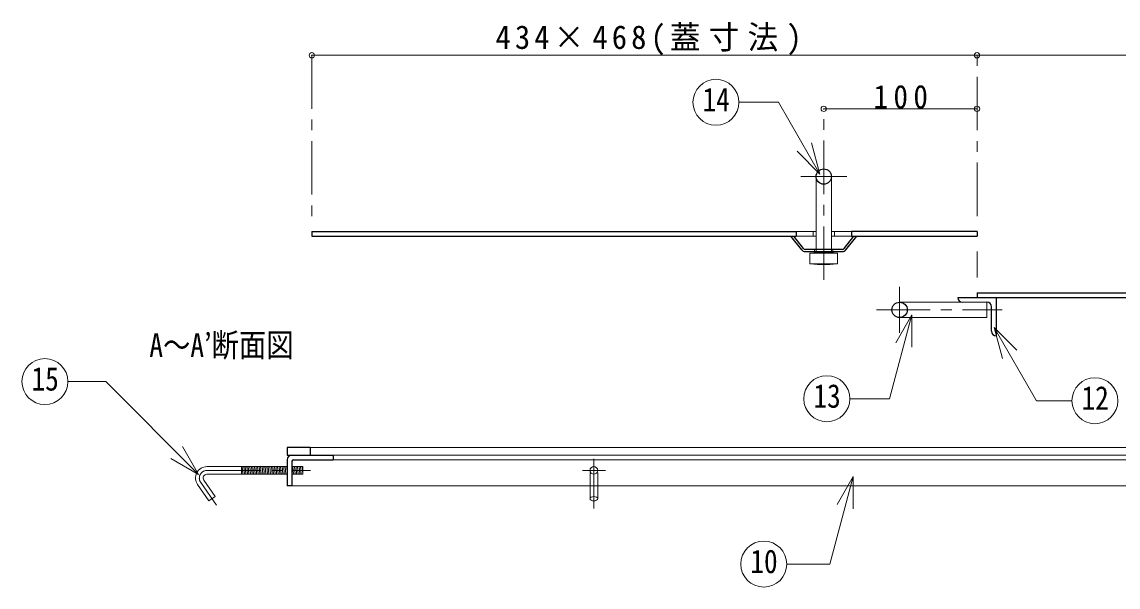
# Model space of a CAD drawing. Units: millimetres at full size, sheet at 1:7; details may follow other scales. Extents: x -1452 to 1383, y -997 to 970.
# Drawn here: x -768 to -53, y -188 to 181 of the extents above; entities that cross this region are included whole.
import ezdxf
from ezdxf.enums import TextEntityAlignment as Align

# ---------------------------------------------------------------- set-up
doc = ezdxf.new("R2010")
doc.units = ezdxf.units.MM
doc.header["$LTSCALE"] = 7
doc.header["$PDMODE"] = 32
doc.header["$PDSIZE"] = 3.5
doc.linetypes.add('CHAIN1', pattern=[8, 5, -1, 1, -1])
doc.linetypes.add('DASHED1', pattern=[1.8, 1.2, -0.6])
doc.layers.add('0-A', color=4, linetype='Continuous', lineweight=9)
doc.styles.add('ＭＳ ゴシック', font='')
doc.styles.get('ＭＳ ゴシック').set_extended_font_data('MS Gothic')

msp = doc.modelspace()

# ---------------------------------------------------------------- linework, layer by layer
at = {"layer": '0-A'}
for p, q in [((-578.857, 159.513), (-144.857, 159.513)), ((-144.857, 159.513), (289.143, 159.513)), ((-244.857, 124.513), (-144.857, 124.513)), ((-249.857, 44.513), (-251.857, 44.513)), ((-237.857, 44.513), (-239.857, 44.513)), ((-251.857, 41.313), (-249.857, 41.313)), ((-239.857, 41.313), (-237.857, 41.313)), ((290.143, -96.487), (-579.857, -96.487)), ((-624.756, -108.987), (-624.756, -113.987)), ((-623.886, -113.987), (-624.294, -108.987)), ((-622.883, -113.987), (-623.291, -108.987)), ((-621.879, -113.987), (-622.288, -108.987)), ((-620.876, -113.987), (-621.284, -108.987)), ((-619.873, -113.987), (-620.281, -108.987)), ((-618.869, -113.987), (-619.278, -108.987)), ((-617.866, -113.987), (-618.274, -108.987)), ((-616.863, -113.987), (-617.271, -108.987)), ((-615.859, -113.987), (-616.268, -108.987)), ((-614.856, -113.987), (-615.264, -108.987)), ((-613.853, -113.987), (-614.261, -108.987)), ((-612.849, -113.987), (-613.258, -108.987)), ((-611.846, -113.987), (-612.254, -108.987)), ((-610.843, -113.987), (-611.251, -108.987)), ((-609.839, -113.987), (-610.248, -108.987)), ((-608.836, -113.987), (-609.244, -108.987)), ((-607.833, -113.987), (-608.241, -108.987)), ((-606.829, -113.987), (-607.238, -108.987)), ((-605.826, -113.987), (-606.234, -108.987)), ((-604.823, -113.987), (-605.231, -108.987)), ((-603.819, -113.987), (-604.228, -108.987)), ((-602.816, -113.987), (-603.224, -108.987)), ((-601.813, -113.987), (-602.221, -108.987)), ((-600.809, -113.987), (-601.218, -108.987)), ((-599.806, -113.987), (-600.214, -108.987)), ((-598.803, -113.987), (-599.211, -108.987)), ((-597.799, -113.987), (-598.208, -108.987)), ((-596.796, -113.987), (-597.204, -108.987)), ((-595.793, -113.987), (-596.201, -108.987)), ((-594.857, -113.154), (-595.198, -108.987)), ((-591.779, -113.987), (-591.857, -113.032)), ((-590.776, -113.987), (-591.184, -108.987)), ((-589.773, -113.987), (-590.181, -108.987)), ((-588.769, -113.987), (-589.178, -108.987)), ((-587.766, -113.987), (-588.174, -108.987)), ((-586.763, -113.987), (-587.171, -108.987)), ((-585.759, -113.987), (-586.168, -108.987)), ((-584.756, -113.987), (-585.164, -108.987)), ((135.143, -121.487), (-591.857, -121.487)), ((-397.357, -121.487), (-397.357, -129.985)), ((-392.357, -121.487), (-392.357, -129.985))]:
    msp.add_line(p, q, dxfattribs=at)
at = {"layer": '0-A', "linetype": 'CHAIN1'}
for p, q in [((-578.857, 159.513), (-578.857, 54.513)), ((-144.857, 54.513), (-144.857, 159.513)), ((-244.857, 12.813), (-244.857, 124.513)), ((-259.857, 80.313), (-229.857, 80.313)), ((-144.857, 31.313), (-144.857, 14.513)), ((-195.357, -21.687), (-195.357, 8.313)), ((-210.357, -6.687), (-128.357, -6.687)), ((-394.857, -103.987), (-394.857, -136.418)), ((-647.252, -111.487), (-579.756, -111.487)), ((-387.357, -111.487), (-402.357, -111.487)), ((-651.348, -119.355), (-641.037, -134.08))]:
    msp.add_line(p, q, dxfattribs=at)
at = {"layer": '0-A', "color": 7, "lineweight": 18}
for p, q in [((-300.197, 128.791), (-274.371, 128.791)), ((-247.338, 81.967), (-274.371, 128.791)), ((-247.338, 81.967), (-252.773, 102.252)), ((-247.338, 81.967), (-262.187, 96.816)), ((-249.857, 80.313), (-249.857, 32.813)), ((-239.857, 80.313), (-239.857, 32.813)), ((-251.857, 44.513), (-262.857, 44.513)), ((-251.857, 44.513), (-251.857, 41.313)), ((-262.857, 41.313), (-251.857, 41.313)), ((-253.857, 30.313), (-235.857, 30.313)), ((-253.857, 23.313), (-253.857, 30.313)), ((-249.857, 31.313), (-249.857, 30.713)), ((-248.857, 30.813), (-240.857, 30.813)), ((-240.857, 30.813), (-244.857, 30.313)), ((-244.857, 30.313), (-244.857, 23.313)), ((-235.857, 30.313), (-240.857, 30.813)), ((-239.857, 31.313), (-239.857, 30.713)), ((-235.857, 23.313), (-235.857, 30.313)), ((-253.857, 23.313), (-235.857, 23.313)), ((-253.857, 23.313), (-248.857, 22.813)), ((-248.857, 22.813), (-244.857, 23.313)), ((-244.857, 23.313), (-240.857, 22.813)), ((-195.357, -1.687), (-138.357, -1.687)), ((-187.397, -9.985), (-202.055, -64.688)), ((-187.397, -9.985), (-197.897, -28.172)), ((-187.397, -9.985), (-187.397, -30.985)), ((-133.671, -18.219), (-118.822, -33.068)), ((-133.671, -18.219), (-128.236, -38.503)), ((-737.997, -53.514), (-713.336, -53.514)), ((-652.723, -114.126), (-713.336, -53.514)), ((-227.835, -64.688), (-202.055, -64.688)), ((-652.723, -114.126), (-663.223, -95.939)), ((-652.723, -114.126), (-670.91, -103.626)), ((-564.857, -101.487), (275.143, -101.487)), ((-564.857, -104.487), (275.143, -104.487)), ((-647.252, -108.987), (-594.857, -108.987)), ((-647.252, -113.987), (-594.857, -113.987)), ((-591.857, -108.987), (-584.756, -108.987)), ((-591.857, -113.987), (-584.756, -113.987)), ((-584.756, -108.987), (-584.756, -113.987)), ((-653.396, -120.789), (-645.953, -131.418)), ((-225.629, -115.519), (-240.938, -172.655)), ((-225.629, -115.519), (-236.129, -133.706)), ((-225.629, -115.519), (-225.629, -136.519)), ((-268.995, -172.655), (-240.938, -172.655))]:
    msp.add_line(p, q, dxfattribs=at)
at = {"layer": '0-A', "color": 5, "lineweight": 25}
for p, q in [((-578.857, 44.513), (-578.857, 41.313)), ((-578.857, 44.513), (-262.857, 44.513)), ((-262.857, 44.513), (-262.857, 41.313)), ((-144.857, 44.513), (-226.857, 44.513)), ((-226.857, 44.513), (-226.857, 41.313)), ((-144.857, 44.513), (-144.857, 41.313)), ((-578.857, 41.313), (-262.857, 41.313)), ((-259.258, 32.439), (-266.357, 41.313)), ((-258.087, 33.376), (-264.436, 41.313)), ((-231.628, 33.376), (-225.278, 41.313)), ((-230.457, 32.439), (-223.357, 41.313)), ((-226.857, 41.313), (-144.857, 41.313)), ((-232.799, 32.813), (-256.916, 32.813)), ((-256.916, 31.313), (-232.799, 31.313)), ((-157.357, 1.313), (289.143, 1.313)), ((-144.857, 4.513), (289.143, 4.513)), ((-144.857, 4.513), (-144.857, 1.313)), ((-132.357, 1.313), (-132.357, -23.687)), ((-135.357, -20.687), (-135.357, -4.687)), ((-594.857, -96.487), (-594.857, -101.487)), ((-579.857, -96.487), (-594.857, -96.487)), ((-579.857, -96.487), (-579.857, -101.487)), ((-594.857, -101.487), (-564.857, -101.487)), ((-594.857, -104.487), (-594.857, -121.487)), ((-591.857, -105.487), (-591.857, -121.487)), ((-590.857, -104.487), (-564.857, -104.487)), ((-564.857, -101.487), (-564.857, -104.487)), ((-591.857, -121.487), (-594.857, -121.487))]:
    msp.add_line(p, q, dxfattribs=at)
at = {"layer": '0-A', "linetype": 'DASHED1'}
for p, q in [((-250.857, 32.813), (-250.857, 31.313)), ((-249.857, 32.813), (-249.857, 31.313)), ((-239.857, 32.813), (-239.857, 31.313)), ((-238.857, 32.813), (-238.857, 31.313)), ((-397.357, -121.487), (-397.357, -111.487)), ((-392.357, -121.487), (-392.357, -111.487))]:
    msp.add_line(p, q, dxfattribs=at)
at = {"layer": '0-A', "color": 7, "lineweight": 18}
for points in [[(-226.857, 44.513), (-237.857, 44.513), (-237.857, 41.313), (-226.857, 41.313)], [(-244.857, 30.313), (-248.857, 30.813), (-253.857, 30.313)], [(-248.857, 22.813), (-240.857, 22.813), (-235.857, 23.313)], [(-195.357, -11.687), (-138.357, -11.687), (-138.357, -1.687)], [(-133.671, -18.219), (-106.086, -65.998), (-82.926, -65.998)], [(-649.3, -117.921), (-641.857, -128.551), (-645.953, -131.418)]]:
    msp.add_lwpolyline(points, dxfattribs=at)
for centre in [(-315.197, 128.791), (-752.997, -53.514), (-242.835, -64.688), (-67.926, -65.998), (-283.995, -172.655)]:
    msp.add_circle(centre, 15, dxfattribs=at)
at = {"layer": '0-A', "color": 5, "lineweight": 25}
for centre in [(-244.857, 80.313), (-195.357, -6.687)]:
    msp.add_circle(centre, 5, dxfattribs=at)
at = {"layer": '0-A'}
msp.add_circle((-394.857, -111.487), 2.5, dxfattribs=at)
at = {"layer": '0-A', "color": 5, "lineweight": 25}
for centre, radius, start, end in [((-256.916, 34.313), 3, 218.65981, 270), ((-256.916, 34.313), 1.5, 218.65981, 270), ((-232.799, 34.313), 1.5, 270, 321.34019), ((-232.799, 34.313), 3, 270, 321.34019), ((-154.357, 1.313), 3, 180, 270), ((-138.357, -4.687), 3, 0, 90), ((-132.357, -20.687), 3, 180, 270), ((-591.857, -104.487), 3, 90, 180), ((-590.857, -105.487), 1, 90, 180)]:
    msp.add_arc(centre, radius, start, end, dxfattribs=at)
at = {"layer": '0-A', "color": 7, "lineweight": 18}
for radius in [7.5, 2.5]:
    msp.add_arc((-647.252, -116.487), radius, 90, 215, dxfattribs=at)
at = {"layer": '0-A', "linetype": 'CHAIN1'}
msp.add_arc((-647.252, -116.487), 5, 90, 215, dxfattribs=at)
at = {"layer": '0-A'}
msp.add_ellipse((-394.857, -129.974), major_axis=(2.5, 0), ratio=0.57, dxfattribs=at)
for p in [(-578.857, 159.513), (-144.857, 159.513), (-244.857, 124.513), (-144.857, 124.513)]:
    msp.add_point(p, dxfattribs=at)

# ---------------------------------------------------------------- texts
at = {"layer": '0-A', "color": 7, "style": 'ＭＳ ゴシック', "width": 0.85}
for s, p in [('14', (-323.947, 118.291)), ('A～A’断面図', (-684.857, -41.987)), ('15', (-761.747, -64.014)), ('13', (-251.585, -75.188)), ('12', (-76.676, -76.498)), ('10', (-292.745, -183.155))]:
    msp.add_text(s, height=15.4, dxfattribs=at).set_placement(p, align=Align.BOTTOM_LEFT)
at = {"layer": '0-A', "color": 7, "char_height": 15.4, "attachment_point": 7, "style": 'ＭＳ ゴシック'}
for s, insert in [('\\T1.27;\\W0.95;434×468(蓋寸法)', (-458.982, 159.513)), ('\\T1.38;\\W0.9;100', (-212.357, 124.513))]:
    msp.add_mtext(s, dxfattribs=dict(at, insert=insert))

doc.saveas('drawing.dxf')
